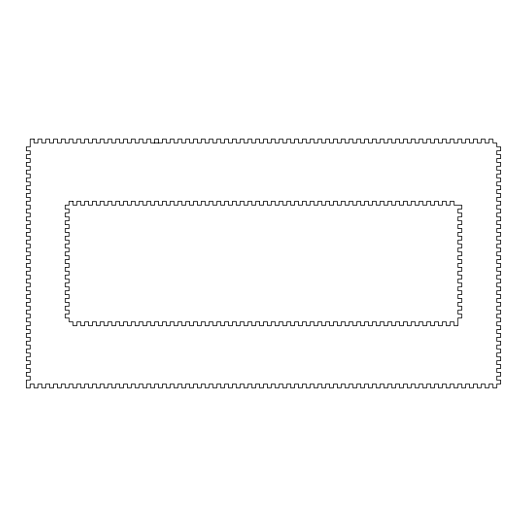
<?xml version="1.0" encoding="UTF-8"?>
<svg xmlns="http://www.w3.org/2000/svg" width="527" height="527" viewBox="0 0 527 527"><rect width="100%" height="100%" fill="white"/><g stroke="black" fill="none" stroke-linecap="round" stroke-linejoin="round"><path stroke-width="0.79" d="M158.535 142.982L158.535 139.095L154.642 139.095L154.642 142.982M34.123 139.095L30.237 139.095L30.237 146.868L26.35 146.868L26.35 150.755L30.237 150.755L30.237 154.642L26.35 154.642L26.35 158.535L30.237 158.535L30.237 162.421L26.35 162.421L26.35 166.308L30.237 166.308L30.237 170.195L26.35 170.195L26.35 174.081L30.237 174.081L30.237 177.968L26.35 177.968L26.35 181.861L30.237 181.861L30.237 185.748L26.35 185.748L26.35 189.634L30.237 189.634L30.237 193.521L26.35 193.521L26.35 197.408L30.237 197.408L30.237 201.294L26.35 201.294L26.35 205.187L30.237 205.187L30.237 209.074L26.35 209.074L26.35 212.961L30.237 212.961L30.237 216.847L26.35 216.847L26.35 220.734L30.237 220.734L30.237 224.621L26.35 224.621L26.35 228.514L30.237 228.514L30.237 232.4L26.35 232.4L26.35 236.287L30.237 236.287L30.237 240.174L26.35 240.174L26.35 244.06L30.237 244.06L30.237 247.947L26.35 247.947L26.35 251.84L30.237 251.84L30.237 255.727L26.35 255.727L26.35 259.613L30.237 259.613L30.237 263.5L26.35 263.5L26.35 267.387L30.237 267.387L30.237 271.273L26.35 271.273L26.35 275.16L30.237 275.16L30.237 279.053L26.35 279.053L26.35 282.94L30.237 282.94L30.237 286.826L26.35 286.826L26.35 290.713L30.237 290.713L30.237 294.6L26.35 294.6L26.35 298.486L30.237 298.486L30.237 302.379L26.35 302.379L26.35 306.266L30.237 306.266L30.237 310.153L26.35 310.153L26.35 314.039L30.237 314.039L30.237 317.926L26.35 317.926L26.35 321.813L30.237 321.813L30.237 325.706L26.35 325.706L26.35 329.592L30.237 329.592L30.237 333.479L26.35 333.479L26.35 337.366L30.237 337.366L30.237 341.252L26.35 341.252L26.35 345.139L30.237 345.139L30.237 349.032L26.35 349.032L26.35 352.919L30.237 352.919L30.237 356.805L26.35 356.805L26.35 360.692L30.237 360.692L30.237 364.579L26.35 364.579L26.35 368.465L30.237 368.465L30.237 372.358L26.35 372.358L26.35 376.245L30.237 376.245L30.237 380.132L26.35 380.132L26.35 387.905L30.237 387.905L30.237 384.018L34.123 384.018L34.123 387.905L38.01 387.905L38.01 384.018L41.903 384.018L41.903 387.905L45.79 387.905L45.79 384.018L49.676 384.018L49.676 387.905L53.563 387.905L53.563 384.018L57.45 384.018L57.45 387.905L61.336 387.905L61.336 384.018L65.229 384.018L65.229 387.905L69.116 387.905L69.116 384.018L73.003 384.018L73.003 387.905L76.889 387.905L76.889 384.018L80.776 384.018L80.776 387.905L84.663 387.905L84.663 384.018L88.556 384.018L88.556 387.905L92.442 387.905L92.442 384.018L96.329 384.018L96.329 387.905L100.216 387.905L100.216 384.018L104.102 384.018L104.102 387.905L107.989 387.905L107.989 384.018L111.882 384.018L111.882 387.905L115.769 387.905L115.769 384.018L119.655 384.018L119.655 387.905L123.542 387.905L123.542 384.018L127.429 384.018L127.429 387.905L131.315 387.905L131.315 384.018L135.208 384.018L135.208 387.905L139.095 387.905L139.095 384.018L142.982 384.018L142.982 387.905L146.868 387.905L146.868 384.018L150.755 384.018L150.755 387.905L154.642 387.905L154.642 384.018L158.535 384.018L158.535 387.905L162.421 387.905L162.421 384.018L166.308 384.018L166.308 387.905L170.195 387.905L170.195 384.018L174.081 384.018L174.081 387.905L177.968 387.905L177.968 384.018L181.861 384.018L181.861 387.905L185.748 387.905L185.748 384.018L189.634 384.018L189.634 387.905L193.521 387.905L193.521 384.018L197.408 384.018L197.408 387.905L201.294 387.905L201.294 384.018L205.187 384.018L205.187 387.905L209.074 387.905L209.074 384.018L212.961 384.018L212.961 387.905L216.847 387.905L216.847 384.018L220.734 384.018L220.734 387.905L224.621 387.905L224.621 384.018L228.514 384.018L228.514 387.905L232.4 387.905L232.4 384.018L236.287 384.018L236.287 387.905L240.174 387.905L240.174 384.018L244.06 384.018L244.06 387.905L247.947 387.905L247.947 384.018L251.84 384.018L251.84 387.905L255.727 387.905L255.727 384.018L259.613 384.018L259.613 387.905L263.5 387.905L263.5 384.018L267.387 384.018L267.387 387.905L271.273 387.905L271.273 384.018L275.16 384.018L275.16 387.905L279.053 387.905L279.053 384.018L282.94 384.018L282.94 387.905L286.826 387.905L286.826 384.018L290.713 384.018L290.713 387.905L294.6 387.905L294.6 384.018L298.486 384.018L298.486 387.905L302.379 387.905L302.379 384.018L306.266 384.018L306.266 387.905L310.153 387.905L310.153 384.018L314.039 384.018L314.039 387.905L317.926 387.905L317.926 384.018L321.813 384.018L321.813 387.905L325.706 387.905L325.706 384.018L329.592 384.018L329.592 387.905L333.479 387.905L333.479 384.018L337.366 384.018L337.366 387.905L341.252 387.905L341.252 384.018L345.139 384.018L345.139 387.905L349.032 387.905L349.032 384.018L352.919 384.018L352.919 387.905L356.805 387.905L356.805 384.018L360.692 384.018L360.692 387.905L364.579 387.905L364.579 384.018L368.465 384.018L368.465 387.905L372.358 387.905L372.358 384.018L376.245 384.018L376.245 387.905L380.132 387.905L380.132 384.018L384.018 384.018L384.018 387.905L387.905 387.905L387.905 384.018L391.792 384.018L391.792 387.905L395.685 387.905L395.685 384.018L399.571 384.018L399.571 387.905L403.458 387.905L403.458 384.018L407.345 384.018L407.345 387.905L411.231 387.905L411.231 384.018L415.118 384.018L415.118 387.905L419.011 387.905L419.011 384.018L422.898 384.018L422.898 387.905L426.784 387.905L426.784 384.018L430.671 384.018L430.671 387.905L434.558 387.905L434.558 384.018L438.444 384.018L438.444 387.905L442.337 387.905L442.337 384.018L446.224 384.018L446.224 387.905L450.111 387.905L450.111 384.018L453.997 384.018L453.997 387.905L457.884 387.905L457.884 384.018L461.771 384.018L461.771 387.905L465.664 387.905L465.664 384.018L469.55 384.018L469.55 387.905L473.437 387.905L473.437 384.018L477.324 384.018L477.324 387.905L481.21 387.905L481.21 384.018L485.097 384.018L485.097 387.905L488.99 387.905L488.99 384.018L492.877 384.018L492.877 387.905L496.763 387.905L496.763 384.018L500.65 384.018L500.65 380.132L496.763 380.132L496.763 376.245L500.65 376.245L500.65 372.358L496.763 372.358L496.763 368.465L500.65 368.465L500.65 364.579L496.763 364.579L496.763 360.692L500.65 360.692L500.65 356.805L496.763 356.805L496.763 352.919L500.65 352.919L500.65 349.032L496.763 349.032L496.763 345.139L500.65 345.139L500.65 341.252L496.763 341.252L496.763 337.366L500.65 337.366L500.65 333.479L496.763 333.479L496.763 329.592L500.65 329.592L500.65 325.706L496.763 325.706L496.763 321.813L500.65 321.813L500.65 317.926L496.763 317.926L496.763 314.039L500.65 314.039L500.65 310.153L496.763 310.153L496.763 306.266L500.65 306.266L500.65 302.379L496.763 302.379L496.763 298.486L500.65 298.486L500.65 294.6L496.763 294.6L496.763 290.713L500.65 290.713L500.65 286.826L496.763 286.826L496.763 282.94L500.65 282.94L500.65 279.053L496.763 279.053L496.763 275.16L500.65 275.16L500.65 271.273L496.763 271.273L496.763 267.387L500.65 267.387L500.65 263.5L496.763 263.5L496.763 259.613L500.65 259.613L500.65 255.727L496.763 255.727L496.763 251.84L500.65 251.84L500.65 247.947L496.763 247.947L496.763 244.06L500.65 244.06L500.65 240.174L496.763 240.174L496.763 236.287L500.65 236.287L500.65 232.4L496.763 232.4L496.763 228.514L500.65 228.514L500.65 224.621L496.763 224.621L496.763 220.734L500.65 220.734L500.65 216.847L496.763 216.847L496.763 212.961L500.65 212.961L500.65 209.074L496.763 209.074L496.763 205.187L500.65 205.187L500.65 201.294L496.763 201.294L496.763 197.408L500.65 197.408L500.65 193.521L496.763 193.521L496.763 189.634L500.65 189.634L500.65 185.748L496.763 185.748L496.763 181.861L500.65 181.861L500.65 177.968L496.763 177.968L496.763 174.081L500.65 174.081L500.65 170.195L496.763 170.195L496.763 166.308L500.65 166.308L500.65 162.421L496.763 162.421L496.763 158.535L500.65 158.535L500.65 154.642L496.763 154.642L496.763 150.755L500.65 150.755L500.65 146.868L496.763 146.868L496.763 142.982L492.877 142.982L492.877 139.095L488.99 139.095L488.99 142.982L485.097 142.982L485.097 139.095L481.21 139.095L481.21 142.982L477.324 142.982L477.324 139.095L473.437 139.095L473.437 142.982L469.55 142.982L469.55 139.095L465.664 139.095L465.664 142.982L461.771 142.982L461.771 139.095L457.884 139.095L457.884 142.982L453.997 142.982L453.997 139.095L450.111 139.095L450.111 142.982L446.224 142.982L446.224 139.095L442.337 139.095L442.337 142.982L438.444 142.982L438.444 139.095L434.558 139.095L434.558 142.982L430.671 142.982L430.671 139.095L426.784 139.095L426.784 142.982L422.898 142.982L422.898 139.095L419.011 139.095L419.011 142.982L415.118 142.982L415.118 139.095L411.231 139.095L411.231 142.982L407.345 142.982L407.345 139.095L403.458 139.095L403.458 142.982L399.571 142.982L399.571 139.095L395.685 139.095L395.685 142.982L391.792 142.982L391.792 139.095L387.905 139.095L387.905 142.982L384.018 142.982L384.018 139.095L380.132 139.095L380.132 142.982L376.245 142.982L376.245 139.095L372.358 139.095L372.358 142.982L368.465 142.982L368.465 139.095L364.579 139.095L364.579 142.982L360.692 142.982L360.692 139.095L356.805 139.095L356.805 142.982L352.919 142.982L352.919 139.095L349.032 139.095L349.032 142.982L345.139 142.982L345.139 139.095L341.252 139.095L341.252 142.982L337.366 142.982L337.366 139.095L333.479 139.095L333.479 142.982L329.592 142.982L329.592 139.095L325.706 139.095L325.706 142.982L321.813 142.982L321.813 139.095L317.926 139.095L317.926 142.982L314.039 142.982L314.039 139.095L310.153 139.095L310.153 142.982L306.266 142.982L306.266 139.095L302.379 139.095L302.379 142.982L298.486 142.982L298.486 139.095L294.6 139.095L294.6 142.982L290.713 142.982L290.713 139.095L286.826 139.095L286.826 142.982L282.94 142.982L282.94 139.095L279.053 139.095L279.053 142.982L275.16 142.982L275.16 139.095L271.273 139.095L271.273 142.982L267.387 142.982L267.387 139.095L263.5 139.095L263.5 142.982L259.613 142.982L259.613 139.095L255.727 139.095L255.727 142.982L251.84 142.982L251.84 139.095L247.947 139.095L247.947 142.982L244.06 142.982L244.06 139.095L240.174 139.095L240.174 142.982L236.287 142.982L236.287 139.095L232.4 139.095L232.4 142.982L228.514 142.982L228.514 139.095L224.621 139.095L224.621 142.982L220.734 142.982L220.734 139.095L216.847 139.095L216.847 142.982L212.961 142.982L212.961 139.095L209.074 139.095L209.074 142.982L205.187 142.982L205.187 139.095L201.294 139.095L201.294 142.982L197.408 142.982L197.408 139.095L193.521 139.095L193.521 142.982L189.634 142.982L189.634 139.095L185.748 139.095L185.748 142.982L181.861 142.982L181.861 139.095L177.968 139.095L177.968 142.982L174.081 142.982L174.081 139.095L170.195 139.095L170.195 142.982L166.308 142.982L166.308 139.095L162.421 139.095L162.421 142.982L150.755 142.982L150.755 139.095L146.868 139.095L146.868 142.982L142.982 142.982L142.982 139.095L139.095 139.095L139.095 142.982L135.208 142.982L135.208 139.095L131.315 139.095L131.315 142.982L127.429 142.982L127.429 139.095L123.542 139.095L123.542 142.982L119.655 142.982L119.655 139.095L115.769 139.095L115.769 142.982L111.882 142.982L111.882 139.095L107.989 139.095L107.989 142.982L104.102 142.982L104.102 139.095L100.216 139.095L100.216 142.982L96.329 142.982L96.329 139.095L92.442 139.095L92.442 142.982L88.556 142.982L88.556 139.095L84.663 139.095L84.663 142.982L80.776 142.982L80.776 139.095L76.889 139.095L76.889 142.982L73.003 142.982L73.003 139.095L69.116 139.095L69.116 142.982L65.229 142.982L65.229 139.095L61.336 139.095L61.336 142.982L57.45 142.982L57.45 139.095L53.563 139.095L53.563 142.982L49.676 142.982L49.676 139.095L45.79 139.095L45.79 142.982L41.903 142.982L41.903 139.095L38.01 139.095L38.01 142.982L34.123 142.982L34.123 139.095M73.003 201.294L69.116 201.294L69.116 205.187L65.229 205.187L65.229 209.074L69.116 209.074L69.116 212.961L65.229 212.961L65.229 216.847L69.116 216.847L69.116 220.734L65.229 220.734L65.229 224.621L69.116 224.621L69.116 228.514L65.229 228.514L65.229 232.4L69.116 232.4L69.116 236.287L65.229 236.287L65.229 240.174L69.116 240.174L69.116 244.06L65.229 244.06L65.229 247.947L69.116 247.947L69.116 251.84L65.229 251.84L65.229 255.727L69.116 255.727L69.116 259.613L65.229 259.613L65.229 263.5L69.116 263.5L69.116 267.387L65.229 267.387L65.229 271.273L69.116 271.273L69.116 275.16L65.229 275.16L65.229 279.053L69.116 279.053L69.116 282.94L65.229 282.94L65.229 286.826L69.116 286.826L69.116 290.713L65.229 290.713L65.229 294.6L69.116 294.6L69.116 298.486L65.229 298.486L65.229 302.379L69.116 302.379L69.116 306.266L65.229 306.266L65.229 310.153L69.116 310.153L69.116 314.039L65.229 314.039L65.229 317.926L69.116 317.926L69.116 321.813L73.003 321.813L73.003 325.706L76.889 325.706L76.889 321.813L80.776 321.813L80.776 325.706L84.663 325.706L84.663 321.813L88.556 321.813L88.556 325.706L92.442 325.706L92.442 321.813L96.329 321.813L96.329 325.706L100.216 325.706L100.216 321.813L104.102 321.813L104.102 325.706L107.989 325.706L107.989 321.813L111.882 321.813L111.882 325.706L115.769 325.706L115.769 321.813L119.655 321.813L119.655 325.706L123.542 325.706L123.542 321.813L127.429 321.813L127.429 325.706L131.315 325.706L131.315 321.813L135.208 321.813L135.208 325.706L139.095 325.706L139.095 321.813L142.982 321.813L142.982 325.706L146.868 325.706L146.868 321.813L150.755 321.813L150.755 325.706L154.642 325.706L154.642 321.813L158.535 321.813L158.535 325.706L162.421 325.706L162.421 321.813L166.308 321.813L166.308 325.706L170.195 325.706L170.195 321.813L174.081 321.813L174.081 325.706L177.968 325.706L177.968 321.813L181.861 321.813L181.861 325.706L185.748 325.706L185.748 321.813L189.634 321.813L189.634 325.706L193.521 325.706L193.521 321.813L197.408 321.813L197.408 325.706L201.294 325.706L201.294 321.813L205.187 321.813L205.187 325.706L209.074 325.706L209.074 321.813L212.961 321.813L212.961 325.706L216.847 325.706L216.847 321.813L220.734 321.813L220.734 325.706L224.621 325.706L224.621 321.813L228.514 321.813L228.514 325.706L232.4 325.706L232.4 321.813L236.287 321.813L236.287 325.706L240.174 325.706L240.174 321.813L244.06 321.813L244.06 325.706L247.947 325.706L247.947 321.813L251.84 321.813L251.84 325.706L255.727 325.706L255.727 321.813L259.613 321.813L259.613 325.706L263.5 325.706L263.5 321.813L267.387 321.813L267.387 325.706L271.273 325.706L271.273 321.813L275.16 321.813L275.16 325.706L279.053 325.706L279.053 321.813L282.94 321.813L282.94 325.706L286.826 325.706L286.826 321.813L290.713 321.813L290.713 325.706L294.6 325.706L294.6 321.813L298.486 321.813L298.486 325.706L302.379 325.706L302.379 321.813L306.266 321.813L306.266 325.706L310.153 325.706L310.153 321.813L314.039 321.813L314.039 325.706L317.926 325.706L317.926 321.813L321.813 321.813L321.813 325.706L325.706 325.706L325.706 321.813L329.592 321.813L329.592 325.706L333.479 325.706L333.479 321.813L337.366 321.813L337.366 325.706L341.252 325.706L341.252 321.813L345.139 321.813L345.139 325.706L349.032 325.706L349.032 321.813L352.919 321.813L352.919 325.706L356.805 325.706L356.805 321.813L360.692 321.813L360.692 325.706L364.579 325.706L364.579 321.813L368.465 321.813L368.465 325.706L372.358 325.706L372.358 321.813L376.245 321.813L376.245 325.706L380.132 325.706L380.132 321.813L384.018 321.813L384.018 325.706L387.905 325.706L387.905 321.813L391.792 321.813L391.792 325.706L395.685 325.706L395.685 321.813L399.571 321.813L399.571 325.706L403.458 325.706L403.458 321.813L407.345 321.813L407.345 325.706L411.231 325.706L411.231 321.813L415.118 321.813L415.118 325.706L419.011 325.706L419.011 321.813L422.898 321.813L422.898 325.706L426.784 325.706L426.784 321.813L430.671 321.813L430.671 325.706L434.558 325.706L434.558 321.813L438.444 321.813L438.444 325.706L442.337 325.706L442.337 321.813L446.224 321.813L446.224 325.706L450.111 325.706L450.111 321.813L453.997 321.813L453.997 325.706L457.884 325.706L457.884 317.926L461.771 317.926L461.771 314.039L457.884 314.039L457.884 310.153L461.771 310.153L461.771 306.266L457.884 306.266L457.884 302.379L461.771 302.379L461.771 298.486L457.884 298.486L457.884 294.6L461.771 294.6L461.771 290.713L457.884 290.713L457.884 286.826L461.771 286.826L461.771 282.94L457.884 282.94L457.884 279.053L461.771 279.053L461.771 275.16L457.884 275.16L457.884 271.273L461.771 271.273L461.771 267.387L457.884 267.387L457.884 263.5L461.771 263.5L461.771 259.613L457.884 259.613L457.884 255.727L461.771 255.727L461.771 251.84L457.884 251.84L457.884 247.947L461.771 247.947L461.771 244.06L457.884 244.06L457.884 240.174L461.771 240.174L461.771 236.287L457.884 236.287L457.884 232.4L461.771 232.4L461.771 228.514L457.884 228.514L457.884 224.621L461.771 224.621L461.771 220.734L457.884 220.734L457.884 216.847L461.771 216.847L461.771 212.961L457.884 212.961L457.884 209.074L461.771 209.074L461.771 205.187L453.997 205.187L453.997 201.294L450.111 201.294L450.111 205.187L446.224 205.187L446.224 201.294L442.337 201.294L442.337 205.187L438.444 205.187L438.444 201.294L434.558 201.294L434.558 205.187L430.671 205.187L430.671 201.294L426.784 201.294L426.784 205.187L422.898 205.187L422.898 201.294L419.011 201.294L419.011 205.187L415.118 205.187L415.118 201.294L411.231 201.294L411.231 205.187L407.345 205.187L407.345 201.294L403.458 201.294L403.458 205.187L399.571 205.187L399.571 201.294L395.685 201.294L395.685 205.187L391.792 205.187L391.792 201.294L387.905 201.294L387.905 205.187L384.018 205.187L384.018 201.294L380.132 201.294L380.132 205.187L376.245 205.187L376.245 201.294L372.358 201.294L372.358 205.187L368.465 205.187L368.465 201.294L364.579 201.294L364.579 205.187L360.692 205.187L360.692 201.294L356.805 201.294L356.805 205.187L352.919 205.187L352.919 201.294L349.032 201.294L349.032 205.187L345.139 205.187L345.139 201.294L341.252 201.294L341.252 205.187L337.366 205.187L337.366 201.294L333.479 201.294L333.479 205.187L329.592 205.187L329.592 201.294L325.706 201.294L325.706 205.187L321.813 205.187L321.813 201.294L317.926 201.294L317.926 205.187L314.039 205.187L314.039 201.294L310.153 201.294L310.153 205.187L306.266 205.187L306.266 201.294L302.379 201.294L302.379 205.187L298.486 205.187L298.486 201.294L294.6 201.294L294.6 205.187L290.713 205.187L290.713 201.294L286.826 201.294L286.826 205.187L282.94 205.187L282.94 201.294L279.053 201.294L279.053 205.187L275.16 205.187L275.16 201.294L271.273 201.294L271.273 205.187L267.387 205.187L267.387 201.294L263.5 201.294L263.5 205.187L259.613 205.187L259.613 201.294L255.727 201.294L255.727 205.187L251.84 205.187L251.84 201.294L247.947 201.294L247.947 205.187L244.06 205.187L244.06 201.294L240.174 201.294L240.174 205.187L236.287 205.187L236.287 201.294L232.4 201.294L232.4 205.187L228.514 205.187L228.514 201.294L224.621 201.294L224.621 205.187L220.734 205.187L220.734 201.294L216.847 201.294L216.847 205.187L212.961 205.187L212.961 201.294L209.074 201.294L209.074 205.187L205.187 205.187L205.187 201.294L201.294 201.294L201.294 205.187L197.408 205.187L197.408 201.294L193.521 201.294L193.521 205.187L189.634 205.187L189.634 201.294L185.748 201.294L185.748 205.187L181.861 205.187L181.861 201.294L177.968 201.294L177.968 205.187L174.081 205.187L174.081 201.294L170.195 201.294L170.195 205.187L166.308 205.187L166.308 201.294L162.421 201.294L162.421 205.187L158.535 205.187L158.535 201.294L154.642 201.294L154.642 205.187L150.755 205.187L150.755 201.294L146.868 201.294L146.868 205.187L142.982 205.187L142.982 201.294L139.095 201.294L139.095 205.187L135.208 205.187L135.208 201.294L131.315 201.294L131.315 205.187L127.429 205.187L127.429 201.294L123.542 201.294L123.542 205.187L119.655 205.187L119.655 201.294L115.769 201.294L115.769 205.187L111.882 205.187L111.882 201.294L107.989 201.294L107.989 205.187L104.102 205.187L104.102 201.294L100.216 201.294L100.216 205.187L96.329 205.187L96.329 201.294L92.442 201.294L92.442 205.187L88.556 205.187L88.556 201.294L84.663 201.294L84.663 205.187L80.776 205.187L80.776 201.294L76.889 201.294L76.889 205.187L73.003 205.187L73.003 201.294"/></g></svg>
